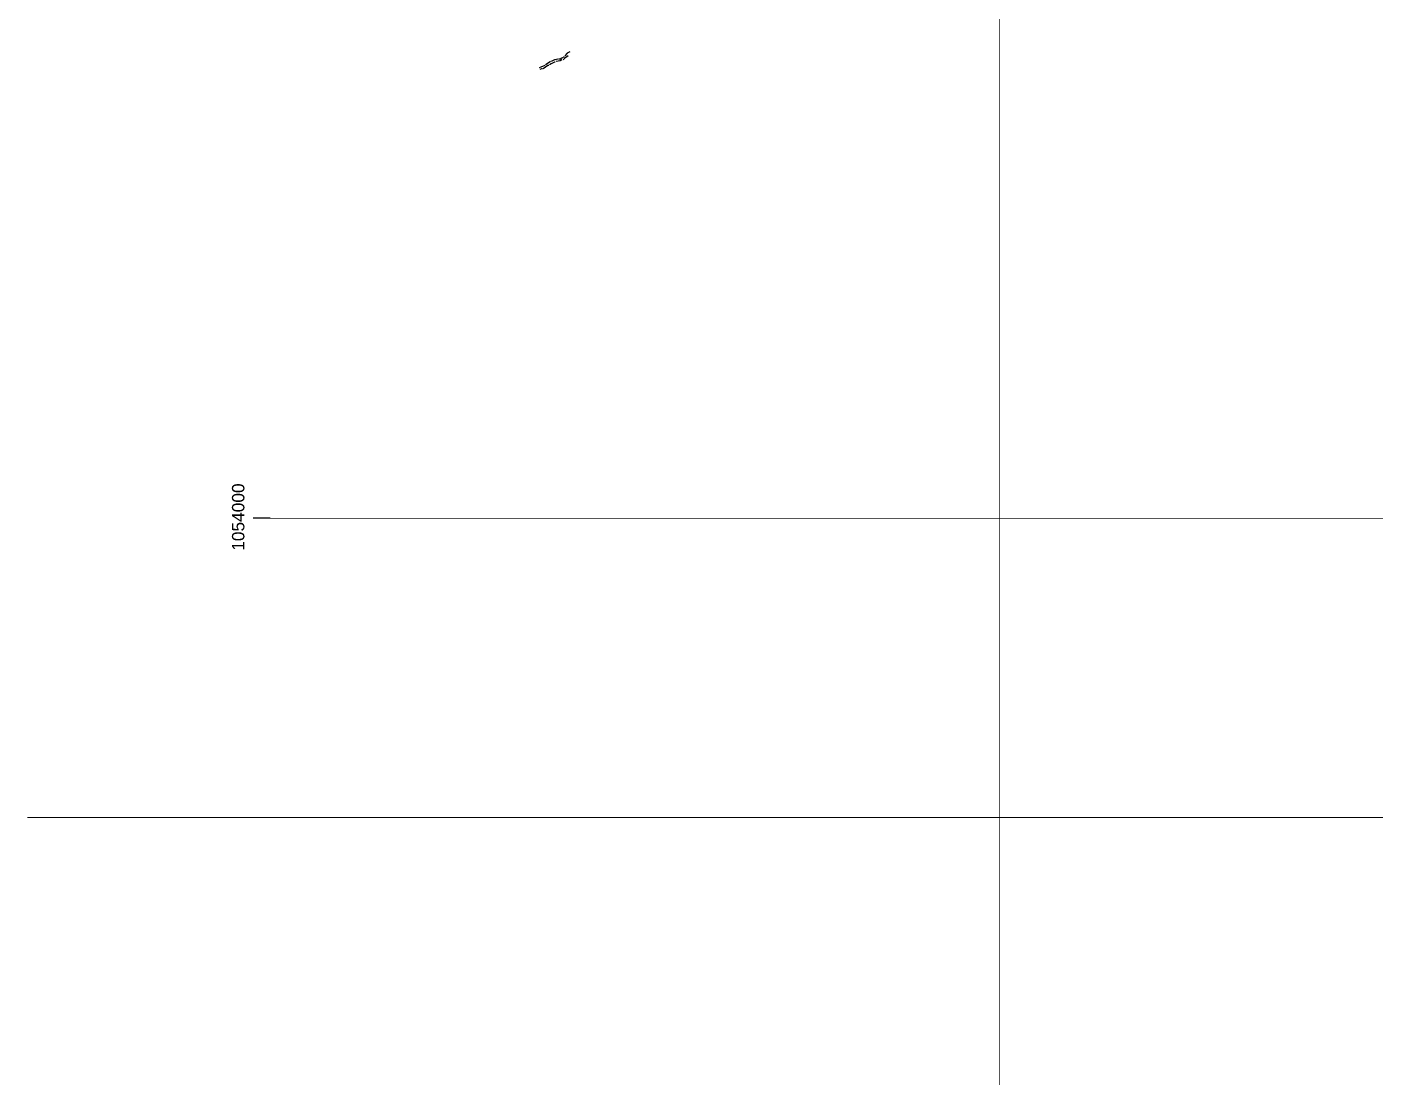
# Model space of a CAD drawing. Header units: millimetres. Extents: x -3588 to 75209, y -3737 to 38254.
# Drawn here: x -3588 to -1325, y 20156 to 21919 of the extents above; entities that cross this region are included whole.
import ezdxf

# ---------------------------------------------------------------- set-up
doc = ezdxf.new("R2010")
doc.units = ezdxf.units.MM
doc.layers.add('P', color=253, linetype='Continuous')
doc.layers.add('T', color=7, linetype='Continuous')

msp = doc.modelspace()

# ---------------------------------------------------------------- linework, layer by layer
at = {"layer": 'P', "const_width": 1.2}
for points in [[(-1955.969, 14444.355), (-1955.969, 23770.582)], [(-3179.405, 21094.49), (12021.226, 21094.49)], [(-3587.169, 20592), (11613.461, 20592)]]:
    msp.add_lwpolyline(points, dxfattribs=at)
at = {"layer": 'P'}
for points in [[(-2709.119, 21861.467), (-2714.753, 21857.227), (-2717.297, 21855.818)], [(-2701.214, 21860.059), (-2702.334, 21860.059), (-2707.983, 21857.227), (-2710.528, 21855.818)], [(-2696.973, 21865.42), (-2701.214, 21864.012), (-2702.334, 21864.012), (-2707.983, 21861.467)], [(-2690.203, 21864.012), (-2693.02, 21862.588), (-2699.805, 21861.467)], [(-2686.25, 21869.373), (-2690.203, 21866.829), (-2693.02, 21865.42), (-2695.564, 21865.42)], [(-2679.481, 21870.782), (-2684.842, 21866.829), (-2687.658, 21864.012)], [(-2676.648, 21877.551), (-2680.889, 21875.023), (-2684.842, 21870.782)], [(-2718.706, 21854.698), (-2725.491, 21851.865), (-2728.308, 21850.457)], [(-2722.659, 21849.049), (-2724.083, 21849.049), (-2726.9, 21847.912)], [(-2711.936, 21854.698), (-2713.344, 21854.698), (-2717.297, 21851.865), (-2721.538, 21849.049)], [(-3179.405, 21094.49), (-3207.923, 21094.49)]]:
    msp.add_lwpolyline(points, dxfattribs=at)

# ---------------------------------------------------------------- texts
at = {"layer": 'T', "insert": (-3243.691, 21039.773), "char_height": 20.80483, "attachment_point": 1, "rotation": 90}
msp.add_mtext('{\\fArial|b0|i0|c0|p18;1054000}', dxfattribs=at)

doc.saveas('drawing.dxf')
